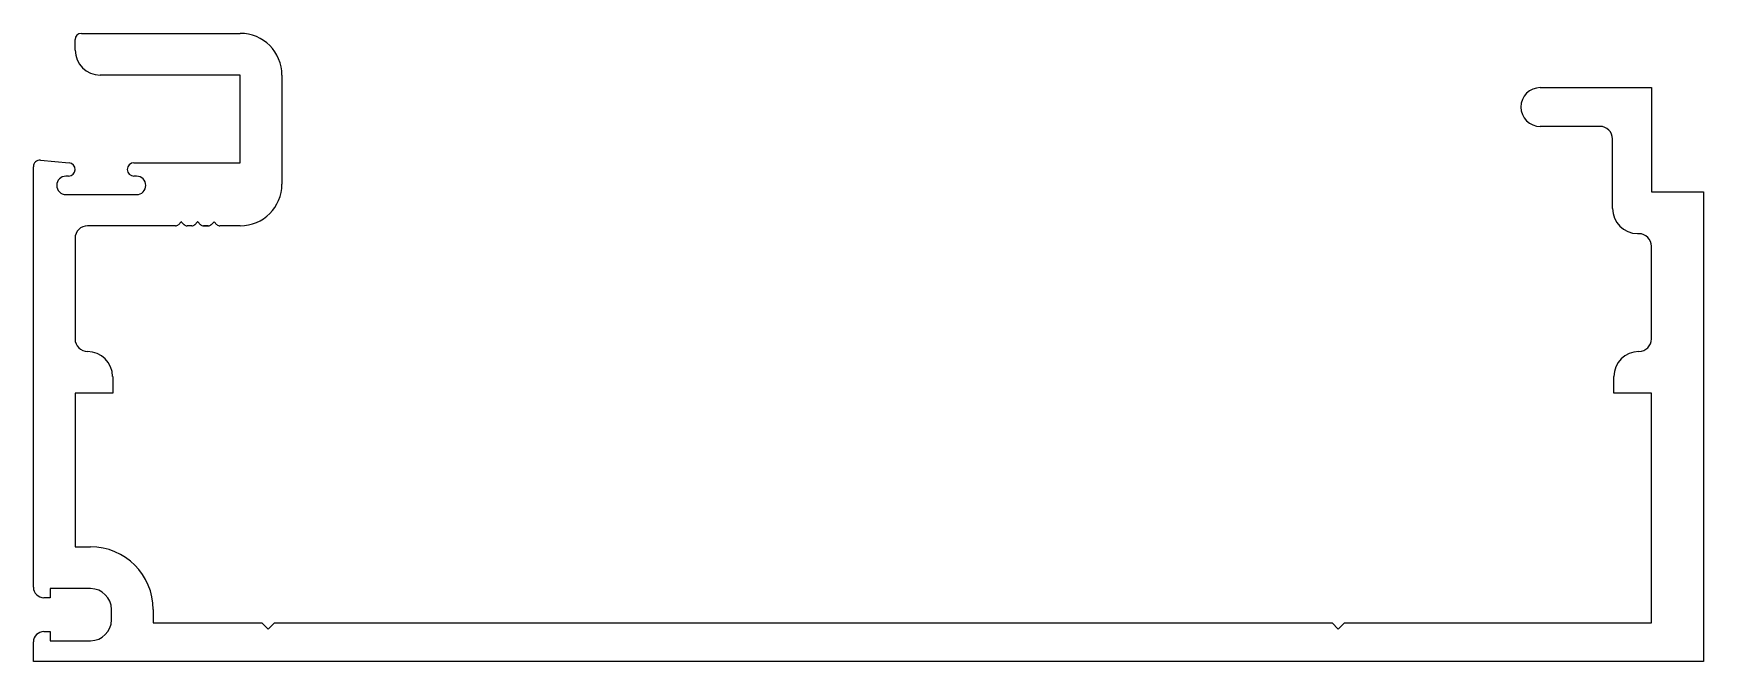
# Model space of a CAD drawing. Extents: x -51 to 51, y 7 to 45.
import ezdxf

# ---------------------------------------------------------------- set-up
doc = ezdxf.new("R2010")
doc.units = 0
doc.layers.add('1', color=7, linetype='CONTINUOUS')

msp = doc.modelspace()

# ---------------------------------------------------------------- linework, layer by layer
at = {"layer": '1', "linetype": 'CONTINUOUS'}
for p, q in [((-48.2, 44.35), (-48.2, 44.99)), ((-47.82, 45.37), (-38.16, 45.37)), ((-38.16, 42.83), (-46.67, 42.83)), ((-38.16, 37.49), (-38.16, 42.83)), ((-35.62, 42.83), (-35.62, 36.2)), ((40.93, 42.07), (47.69, 42.07)), ((47.69, 42.07), (47.69, 35.72)), ((44.56, 39.71), (40.93, 39.71)), ((45.33, 34.71), (45.33, 38.95)), ((-50.3, 37.66), (-48.57, 37.49)), ((-50.74, 11.67), (-50.74, 37.26)), ((-48.6, 36.68), (-48.76, 36.68)), ((-44.62, 37.49), (-38.16, 37.49)), ((-44.46, 36.68), (-44.62, 36.68)), ((-48.76, 35.56), (-44.46, 35.56)), ((47.69, 35.72), (50.86, 35.72)), ((50.86, 35.72), (50.86, 7.15)), ((-42.1, 33.66), (-47.44, 33.66)), ((-41.75, 33.9), (-41.92, 33.73)), ((-41.57, 33.73), (-41.74, 33.9)), ((-41.1, 33.66), (-41.39, 33.66)), ((-40.75, 33.9), (-40.92, 33.73)), ((-40.57, 33.73), (-40.74, 33.9)), ((-40.1, 33.66), (-40.39, 33.66)), ((-40.39, 33.66), (-40.1, 33.66)), ((-40.1, 33.66), (-40.39, 33.66)), ((-40.39, 33.66), (-40.1, 33.66)), ((-40.1, 33.66), (-40.39, 33.66)), ((-39.75, 33.9), (-39.92, 33.73)), ((-39.57, 33.73), (-39.74, 33.9)), ((-39.39, 33.66), (-39.39, 33.66)), ((-39.39, 33.66), (-39.39, 33.66)), ((-38.16, 33.66), (-39.39, 33.66)), ((-48.2, 32.9), (-48.2, 26.78)), ((46.93, 33.18), (46.85, 33.18)), ((47.69, 26.78), (47.69, 32.42)), ((-45.91, 24.49), (-45.91, 23.48)), ((45.4, 23.48), (45.4, 24.49)), ((-45.91, 23.48), (-48.2, 23.48)), ((-48.2, 23.48), (-48.2, 14.13)), ((47.69, 23.48), (45.4, 23.48)), ((47.69, 9.51), (47.69, 23.48)), ((-48.2, 14.13), (-47.26, 14.13)), ((-47.26, 11.59), (-49.72, 11.59)), ((-49.72, 11.59), (-49.72, 11.03)), ((-49.72, 11.03), (-50.1, 11.03)), ((-45.99, 9.69), (-45.99, 10.32)), ((-43.45, 10.32), (-43.45, 9.51)), ((-43.45, 9.51), (-36.84, 9.51)), ((-36.84, 9.51), (-36.46, 9.13)), ((-36.46, 9.13), (-36.08, 9.51)), ((-36.08, 9.51), (28.26, 9.51)), ((28.26, 9.51), (28.64, 9.13)), ((28.64, 9.13), (29.02, 9.51)), ((29.02, 9.51), (47.69, 9.51)), ((-50.74, 7.15), (-50.74, 8.34)), ((-50.1, 8.98), (-49.72, 8.98)), ((-49.72, 8.98), (-49.72, 8.42)), ((-49.72, 8.42), (-47.26, 8.42)), ((50.86, 7.15), (-50.74, 7.15))]:
    msp.add_line(p, q, dxfattribs=at)
for centre, radius, start, end in [((-47.82, 44.99), 0.381, 90, 180), ((-38.16, 42.83), 2.54, 360, 90), ((-46.67, 44.35), 1.52, 180, 270), ((40.93, 40.89), 1.18, 90, 270), ((44.56, 38.95), 0.762, 360, 90), ((-50.34, 37.26), 0.397, 84.5927, 180), ((-48.76, 36.12), 0.559, 90, 270), ((-48.6, 37.09), 0.406, 270, 84.5927), ((-44.62, 37.09), 0.406, 90, 270), ((-44.46, 36.12), 0.559, 270, 90), ((-38.16, 36.2), 2.54, 270, 360), ((46.85, 34.71), 1.52, 180, 270), ((-47.44, 32.9), 0.762, 90, 180), ((-42.1, 33.91), 0.25, 270, 315), ((-41.74, 33.9), 0.008, 45, 135), ((-41.39, 33.91), 0.25, 225, 270), ((-41.1, 33.91), 0.25, 270, 315), ((-40.74, 33.9), 0.008, 45, 135), ((-40.39, 33.91), 0.25, 225, 270), ((-40.1, 33.91), 0.25, 270, 315), ((-39.74, 33.9), 0.008, 45, 135), ((-39.39, 33.91), 0.25, 225, 270), ((46.93, 32.42), 0.762, 0, 90), ((-47.44, 26.78), 0.762, 180, 270), ((46.93, 26.78), 0.762, 270, 360), ((-47.44, 24.49), 1.52, 360, 90), ((46.93, 24.49), 1.52, 90, 180), ((-47.26, 10.32), 3.81, 360, 90), ((-50.1, 11.67), 0.635, 180, 270), ((-47.26, 10.32), 1.27, 360, 90), ((-47.26, 9.69), 1.27, 270, 0), ((-50.1, 8.34), 0.635, 90, 180)]:
    msp.add_arc(centre, radius, start, end, dxfattribs=at)

doc.saveas('drawing.dxf')
